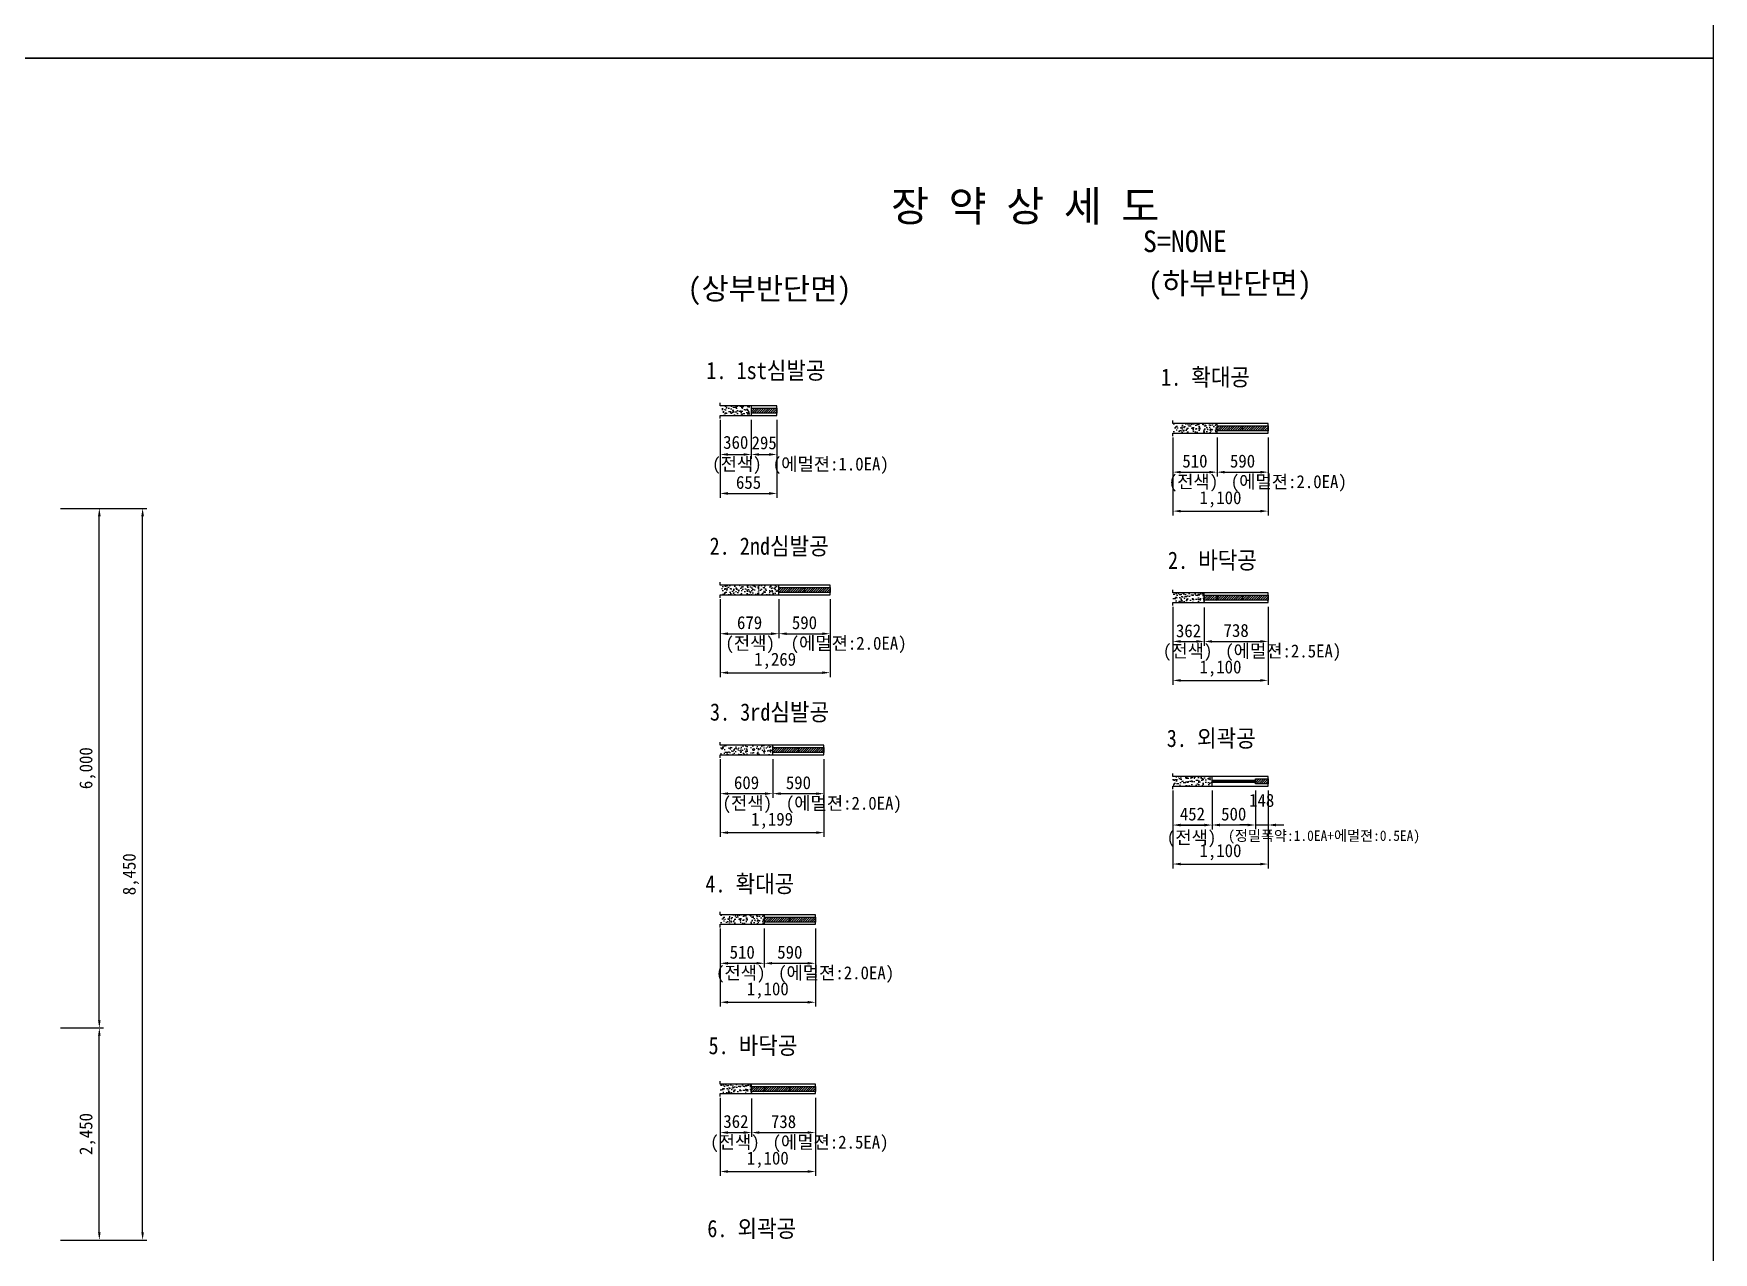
# Model space of a CAD drawing. Header units: millimetres. Extents: x -57518 to 189430, y -17322 to 123318.
# Drawn here: x 170027 to 189430, y -5316 to 8760 of the extents above; entities that cross this region are included whole.
import ezdxf
from ezdxf.enums import TextEntityAlignment as Align

# ---------------------------------------------------------------- set-up
doc = ezdxf.new("R2010")
doc.units = ezdxf.units.MM
doc.header["$LTSCALE"] = 500
doc.header["$PDMODE"] = 1
for name, color, linetype in [('CS-BLST', 4, 'Continuous'), ('CS-BLST-PATT', 1, 'Continuous'), ('CS-BLST-TEX3', 3, 'Continuous'), ('CS-DIMS', 1, 'Continuous'), ('CS-EXCV', 3, 'E-DIGLN01'), ('CS-SYMB', 2, 'Continuous'), ('CS-TABL', 3, 'Continuous'), ('CS-TEX1', 6, 'Continuous'), ('CS-TEX2', 6, 'Continuous'), ('CS-TEX3', 6, 'Continuous'), ('CS-TEXT', 3, 'Continuous'), ('CX-PAPR', 2, 'Continuous')]:
    doc.layers.add(name, color=color, linetype=linetype)
doc.styles.add('굴림체', font='')
doc.styles.get('굴림체').set_extended_font_data('GulimChe')
doc.linetypes.add('E-DIGLN01', pattern='A,0.9,-0.2,[19,kscals.shx,S=0.1,R=180,X=0,Y=0],0.9', length=2)
doc.dimstyles.new('DIM01-50', dxfattribs={"dimscale": 50, "dimtxt": 3, "dimasz": 1.8, "dimexe": 1, "dimexo": 1, "dimgap": 1, "dimtad": 1, "dimdec": 0, "dimzin": 9, "dimdsep": 46, "dimlunit": 6, "dimtxsty": '굴림체', "dimcen": 2.5, "dimclrt": 3, "dimadec": 4, "dimazin": 0, "dimtfac": 1, "dimtdec": 0, "dimtmove": 2, "dimatfit": 3, "dimfxl": 1, "dimtolj": 1, "dimtzin": 0, "dimarcsym": 0})
pattern_1 = [(50, (-237952.67, 442182.754), (91.0923345, -7.969543), [9.525, -104.775]), (355, (-237952.67, 442182.75), (-17.621413, 95.528321), [7.62, -83.82]), (100.451, (-237945.08, 442182.09), (73.471251, 87.558344), [8.095, -89.045]), (46.1842, (-237952.67, 442208.15), (135.53952, -21.021164), [14.2875, -157.1625]), (96.6356, (-237941.38, 442206.4), (118.702117, 123.712778), [12.1425, -133.5675]), (351.184, (-237952.67, 442208.15), (118.702303, 123.71256), [11.43, -125.73]), (21, (-237939.97, 442201.804), (75.80744, -51.132759), [9.525, -104.775]), (326, (-237939.97, 442201.8), (30.901014, 92.093983), [7.62, -83.82]), (71.4514, (-237933.66, 442197.54), (106.708245, 40.961429), [8.095, -89.045]), (37.5, (-237952.673, 442182.754), (1.5443016, 42.2775194), [0, -82.804, 0, -85.09, 0, -84.1375]), (7.5, (-237952.673, 442182.754), (33.4098313, 50.0902874), [0, -48.514, 0, -80.899, 0, -32.0675]), (327.5, (-237980.994, 442182.754), (67.7952976, -2.864372), [0, -31.75, 0, -99.06, 0, -131.445]), (317.5, (-237993.694, 442182.754), (74.0645907, 12.7132455), [0, -41.275, 0, -65.786, 0, -93.345])]
pattern_2 = [(50, (-232723.815, 447854.756), (91.0923345, -7.969543), [9.525, -104.775]), (355, (-232723.815, 447854.76), (-17.621413, 95.528321), [7.62, -83.82]), (100.451, (-232716.22, 447854.09), (73.471251, 87.558344), [8.095, -89.045]), (46.1842, (-232723.82, 447880.16), (135.53952, -21.021164), [14.2875, -157.1625]), (96.6356, (-232712.52, 447878.4), (118.702117, 123.712778), [12.1425, -133.5675]), (351.184, (-232723.82, 447880.16), (118.702303, 123.71256), [11.43, -125.73]), (21, (-232711.115, 447873.806), (75.80744, -51.132759), [9.525, -104.775]), (326, (-232711.115, 447873.81), (30.901014, 92.093983), [7.62, -83.82]), (71.4514, (-232704.8, 447869.545), (106.708245, 40.961429), [8.095, -89.045]), (37.5, (-232723.815, 447854.756), (1.5443016, 42.2775194), [0, -82.804, 0, -85.09, 0, -84.1375]), (7.5, (-232723.815, 447854.756), (33.4098313, 50.0902874), [0, -48.514, 0, -80.899, 0, -32.0675]), (327.5, (-232752.136, 447854.756), (67.7952976, -2.864372), [0, -31.75, 0, -99.06, 0, -131.445]), (317.5, (-232764.836, 447854.756), (74.0645907, 12.7132455), [0, -41.275, 0, -65.786, 0, -93.345])]

# ---------------------------------------------------------------- blocks, each defined once
blk = doc.blocks.new('*D109')
at = {"layer": 'CS-DIMS', "color": 0, "lineweight": -2, "ltscale": 30, "transparency": 16777216}
for p, q in [((177957, 382), (177957, -518)), ((179156, 382), (179156, -518)), ((178047, -468), (179066, -468))]:
    blk.add_line(p, q, dxfattribs=at)
at = {"layer": 'CS-DIMS', "color": 0, "ltscale": 30, "transparency": 16777216}
for points in [[(178047, -453), (178047, -483), (177957, -468)], [(179066, -453), (179066, -483), (179156, -468)]]:
    blk.add_solid(points, dxfattribs=at)
at = {"layer": 'Defpoints', "color": 0, "ltscale": 30, "transparency": 16777216}
for p in [(177957, 432), (179156, 432), (179156, -468)]:
    blk.add_point(p, dxfattribs=at)
at = {"layer": 'CS-DIMS', "color": 3, "ltscale": 30, "transparency": 16777216, "insert": (178557, -332), "char_height": 150, "attachment_point": 5, "style": '굴림체'}
blk.add_mtext('\\A1;1,199', dxfattribs=at)
blk = doc.blocks.new('*D110')
at = {"layer": 'CS-DIMS', "color": 0, "lineweight": -2, "ltscale": 30, "transparency": 16777216}
for p, q in [((177957, 382), (177957, -68)), ((178566, 382), (178566, -68)), ((178047, -18), (178476, -18))]:
    blk.add_line(p, q, dxfattribs=at)
at = {"layer": 'CS-DIMS', "color": 0, "ltscale": 30, "transparency": 16777216}
for points in [[(178047, -3), (178047, -33), (177957, -18)], [(178476, -3), (178476, -33), (178566, -18)]]:
    blk.add_solid(points, dxfattribs=at)
at = {"layer": 'Defpoints', "color": 0, "ltscale": 30, "transparency": 16777216}
for p in [(177957, 432), (178566, 432), (178566, -18)]:
    blk.add_point(p, dxfattribs=at)
at = {"layer": 'CS-DIMS', "color": 3, "ltscale": 30, "transparency": 16777216, "insert": (178262, 108), "char_height": 150, "attachment_point": 5, "style": '굴림체'}
blk.add_mtext('\\A1;609', dxfattribs=at)
blk = doc.blocks.new('*D111')
at = {"layer": 'CS-DIMS', "color": 0, "lineweight": -2, "ltscale": 30, "transparency": 16777216}
for p, q in [((178566, 382), (178566, -68)), ((179156, 382), (179156, -68)), ((178656, -18), (179066, -18))]:
    blk.add_line(p, q, dxfattribs=at)
at = {"layer": 'CS-DIMS', "color": 0, "ltscale": 30, "transparency": 16777216}
for points in [[(178656, -3), (178656, -33), (178566, -18)], [(179066, -3), (179066, -33), (179156, -18)]]:
    blk.add_solid(points, dxfattribs=at)
at = {"layer": 'Defpoints', "color": 0, "ltscale": 30, "transparency": 16777216}
for p in [(178566, 432), (179156, 432), (179156, -18)]:
    blk.add_point(p, dxfattribs=at)
at = {"layer": 'CS-DIMS', "color": 3, "ltscale": 30, "transparency": 16777216, "insert": (178861, 108), "char_height": 150, "attachment_point": 5, "style": '굴림체'}
blk.add_mtext('\\A1;590', dxfattribs=at)
blk = doc.blocks.new('뉴마이트')
at = {"layer": 'CS-BLST-PATT'}
h = blk.add_hatch(dxfattribs=at)
h.set_pattern_fill('ANSI31', color=256, scale=5.824581, style=0)
h.set_pattern_definition([(45, (-765876.779, 225267.89), (-13.0765565, 13.0765565), [])])
h.paths.add_polyline_path([(0, 29), (0, -29), (295, -29), (295, 29)])
at = {"layer": 'CS-TABL'}
blk.add_lwpolyline([(0, 29), (295, 29), (295, -29), (0, -29)], close=True, dxfattribs=at)
blk = doc.blocks.new('*D117')
at = {"layer": 'CS-DIMS', "color": 0, "lineweight": -2, "ltscale": 30, "transparency": 16777216}
for p, q in [((177957, -3532), (177957, -4432)), ((179057, -3532), (179057, -4432)), ((178047, -4382), (178967, -4382))]:
    blk.add_line(p, q, dxfattribs=at)
at = {"layer": 'CS-DIMS', "color": 0, "ltscale": 30, "transparency": 16777216}
for points in [[(178047, -4367), (178047, -4397), (177957, -4382)], [(178967, -4367), (178967, -4397), (179057, -4382)]]:
    blk.add_solid(points, dxfattribs=at)
at = {"layer": 'Defpoints', "color": 0, "ltscale": 30, "transparency": 16777216}
for p in [(177957, -3482), (179057, -3482), (179057, -4382)]:
    blk.add_point(p, dxfattribs=at)
at = {"layer": 'CS-DIMS', "color": 3, "ltscale": 30, "transparency": 16777216, "insert": (178507, -4246), "char_height": 150, "attachment_point": 5, "style": '굴림체'}
blk.add_mtext('\\A1;1,100', dxfattribs=at)
blk = doc.blocks.new('*D118')
at = {"layer": 'CS-DIMS', "color": 0, "lineweight": -2, "ltscale": 30, "transparency": 16777216}
for p, q in [((177957, -3532), (177957, -3982)), ((178320, -3539), (178320, -3982)), ((178047, -3932), (178230, -3932))]:
    blk.add_line(p, q, dxfattribs=at)
at = {"layer": 'CS-DIMS', "color": 0, "ltscale": 30, "transparency": 16777216}
for points in [[(178047, -3917), (178047, -3947), (177957, -3932)], [(178230, -3917), (178230, -3947), (178320, -3932)]]:
    blk.add_solid(points, dxfattribs=at)
at = {"layer": 'Defpoints', "color": 0, "ltscale": 30, "transparency": 16777216}
for p in [(177957, -3482), (178320, -3489), (178320, -3932)]:
    blk.add_point(p, dxfattribs=at)
at = {"layer": 'CS-DIMS', "color": 3, "ltscale": 30, "transparency": 16777216, "insert": (178139, -3805), "char_height": 150, "attachment_point": 5, "style": '굴림체'}
blk.add_mtext('\\A1;362', dxfattribs=at)
blk = doc.blocks.new('*D119')
at = {"layer": 'CS-DIMS', "color": 0, "lineweight": -2, "ltscale": 30, "transparency": 16777216}
for p, q in [((178320, -3539), (178320, -3982)), ((179057, -3532), (179057, -3982)), ((178410, -3932), (178967, -3932))]:
    blk.add_line(p, q, dxfattribs=at)
at = {"layer": 'CS-DIMS', "color": 0, "ltscale": 30, "transparency": 16777216}
for points in [[(178410, -3917), (178410, -3947), (178320, -3932)], [(178967, -3917), (178967, -3947), (179057, -3932)]]:
    blk.add_solid(points, dxfattribs=at)
at = {"layer": 'Defpoints', "color": 0, "ltscale": 30, "transparency": 16777216}
for p in [(178320, -3489), (179057, -3482), (179057, -3932)]:
    blk.add_point(p, dxfattribs=at)
at = {"layer": 'CS-DIMS', "color": 3, "ltscale": 30, "transparency": 16777216, "insert": (178689, -3806), "char_height": 150, "attachment_point": 5, "style": '굴림체'}
blk.add_mtext('\\A1;738', dxfattribs=at)
blk = doc.blocks.new('*D120')
at = {"layer": 'CS-DIMS', "color": 0, "lineweight": -2, "ltscale": 30, "transparency": 16777216}
for p, q in [((177957, 4299), (177957, 3849)), ((178317, 4299), (178317, 3849)), ((178047, 3899), (178227, 3899))]:
    blk.add_line(p, q, dxfattribs=at)
at = {"layer": 'CS-DIMS', "color": 0, "ltscale": 30, "transparency": 16777216}
for points in [[(178047, 3914), (178047, 3884), (177957, 3899)], [(178227, 3914), (178227, 3884), (178317, 3899)]]:
    blk.add_solid(points, dxfattribs=at)
at = {"layer": 'Defpoints', "color": 0, "ltscale": 30, "transparency": 16777216}
for p in [(177957, 4349), (178317, 4349), (178317, 3899)]:
    blk.add_point(p, dxfattribs=at)
at = {"layer": 'CS-DIMS', "color": 3, "ltscale": 30, "transparency": 16777216, "insert": (178137, 4038), "char_height": 150, "attachment_point": 5, "style": '굴림체'}
blk.add_mtext('\\A1;360', dxfattribs=at)
blk = doc.blocks.new('*D121')
at = {"layer": 'CS-DIMS', "color": 0, "lineweight": -2, "ltscale": 30, "transparency": 16777216}
for p, q in [((178317, 4299), (178317, 3849)), ((178612, 4299), (178612, 3849)), ((178407, 3899), (178522, 3899))]:
    blk.add_line(p, q, dxfattribs=at)
at = {"layer": 'CS-DIMS', "color": 0, "ltscale": 30, "transparency": 16777216}
for points in [[(178407, 3914), (178407, 3884), (178317, 3899)], [(178522, 3914), (178522, 3884), (178612, 3899)]]:
    blk.add_solid(points, dxfattribs=at)
at = {"layer": 'Defpoints', "color": 0, "ltscale": 30, "transparency": 16777216}
for p in [(178317, 4349), (178612, 4349), (178612, 3899)]:
    blk.add_point(p, dxfattribs=at)
at = {"layer": 'CS-DIMS', "color": 3, "ltscale": 30, "transparency": 16777216, "insert": (178465, 4033), "char_height": 150, "attachment_point": 5, "style": '굴림체'}
blk.add_mtext('\\A1;295', dxfattribs=at)
blk = doc.blocks.new('*D122')
at = {"layer": 'CS-DIMS', "color": 0, "lineweight": -2, "ltscale": 30, "transparency": 16777216}
for p, q in [((177957, 2229), (177957, 1329)), ((179226, 2229), (179226, 1329)), ((178047, 1379), (179136, 1379))]:
    blk.add_line(p, q, dxfattribs=at)
at = {"layer": 'CS-DIMS', "color": 0, "ltscale": 30, "transparency": 16777216}
for points in [[(178047, 1394), (178047, 1364), (177957, 1379)], [(179136, 1394), (179136, 1364), (179226, 1379)]]:
    blk.add_solid(points, dxfattribs=at)
at = {"layer": 'Defpoints', "color": 0, "ltscale": 30, "transparency": 16777216}
for p in [(177957, 2279), (179226, 2279), (179226, 1379)]:
    blk.add_point(p, dxfattribs=at)
at = {"layer": 'CS-DIMS', "color": 3, "ltscale": 30, "transparency": 16777216, "insert": (178592, 1515), "char_height": 150, "attachment_point": 5, "style": '굴림체'}
blk.add_mtext('\\A1;1,269', dxfattribs=at)
blk = doc.blocks.new('*D123')
at = {"layer": 'CS-DIMS', "color": 0, "lineweight": -2, "ltscale": 30, "transparency": 16777216}
for p, q in [((177957, 2229), (177957, 1779)), ((178636, 2229), (178636, 1779)), ((178047, 1829), (178546, 1829))]:
    blk.add_line(p, q, dxfattribs=at)
at = {"layer": 'CS-DIMS', "color": 0, "ltscale": 30, "transparency": 16777216}
for points in [[(178047, 1844), (178047, 1814), (177957, 1829)], [(178546, 1844), (178546, 1814), (178636, 1829)]]:
    blk.add_solid(points, dxfattribs=at)
at = {"layer": 'Defpoints', "color": 0, "ltscale": 30, "transparency": 16777216}
for p in [(177957, 2279), (178636, 2279), (178636, 1829)]:
    blk.add_point(p, dxfattribs=at)
at = {"layer": 'CS-DIMS', "color": 3, "ltscale": 30, "transparency": 16777216, "insert": (178297, 1956), "char_height": 150, "attachment_point": 5, "style": '굴림체'}
blk.add_mtext('\\A1;679', dxfattribs=at)
blk = doc.blocks.new('*D124')
at = {"layer": 'CS-DIMS', "color": 0, "lineweight": -2, "ltscale": 30, "transparency": 16777216}
for p, q in [((178636, 2229), (178636, 1779)), ((179226, 2229), (179226, 1779)), ((178726, 1829), (179136, 1829))]:
    blk.add_line(p, q, dxfattribs=at)
at = {"layer": 'CS-DIMS', "color": 0, "ltscale": 30, "transparency": 16777216}
for points in [[(178726, 1844), (178726, 1814), (178636, 1829)], [(179136, 1844), (179136, 1814), (179226, 1829)]]:
    blk.add_solid(points, dxfattribs=at)
at = {"layer": 'Defpoints', "color": 0, "ltscale": 30, "transparency": 16777216}
for p in [(178636, 2279), (179226, 2279), (179226, 1829)]:
    blk.add_point(p, dxfattribs=at)
at = {"layer": 'CS-DIMS', "color": 3, "ltscale": 30, "transparency": 16777216, "insert": (178931, 1956), "char_height": 150, "attachment_point": 5, "style": '굴림체'}
blk.add_mtext('\\A1;590', dxfattribs=at)
blk = doc.blocks.new('*D125')
at = {"layer": 'CS-DIMS', "color": 0, "lineweight": -2, "ltscale": 30, "transparency": 16777216}
for p, q in [((177957, -1577), (177957, -2477)), ((179057, -1577), (179057, -2477)), ((178047, -2427), (178967, -2427))]:
    blk.add_line(p, q, dxfattribs=at)
at = {"layer": 'CS-DIMS', "color": 0, "ltscale": 30, "transparency": 16777216}
for points in [[(178047, -2412), (178047, -2442), (177957, -2427)], [(178967, -2412), (178967, -2442), (179057, -2427)]]:
    blk.add_solid(points, dxfattribs=at)
at = {"layer": 'Defpoints', "color": 0, "ltscale": 30, "transparency": 16777216}
for p in [(177957, -1527), (179057, -1527), (179057, -2427)]:
    blk.add_point(p, dxfattribs=at)
at = {"layer": 'CS-DIMS', "color": 3, "ltscale": 30, "transparency": 16777216, "insert": (178507, -2291), "char_height": 150, "attachment_point": 5, "style": '굴림체'}
blk.add_mtext('\\A1;1,100', dxfattribs=at)
blk = doc.blocks.new('*D126')
at = {"layer": 'CS-DIMS', "color": 0, "lineweight": -2, "ltscale": 30, "transparency": 16777216}
for p, q in [((177957, -1577), (177957, -2027)), ((178467, -1577), (178467, -2027)), ((178047, -1977), (178377, -1977))]:
    blk.add_line(p, q, dxfattribs=at)
at = {"layer": 'CS-DIMS', "color": 0, "ltscale": 30, "transparency": 16777216}
for points in [[(178047, -1962), (178047, -1992), (177957, -1977)], [(178377, -1962), (178377, -1992), (178467, -1977)]]:
    blk.add_solid(points, dxfattribs=at)
at = {"layer": 'Defpoints', "color": 0, "ltscale": 30, "transparency": 16777216}
for p in [(177957, -1527), (178467, -1527), (178467, -1977)]:
    blk.add_point(p, dxfattribs=at)
at = {"layer": 'CS-DIMS', "color": 3, "ltscale": 30, "transparency": 16777216, "insert": (178212, -1850), "char_height": 150, "attachment_point": 5, "style": '굴림체'}
blk.add_mtext('\\A1;510', dxfattribs=at)
blk = doc.blocks.new('*D127')
at = {"layer": 'CS-DIMS', "color": 0, "lineweight": -2, "ltscale": 30, "transparency": 16777216}
for p, q in [((178467, -1577), (178467, -2027)), ((179057, -1577), (179057, -2027)), ((178557, -1977), (178967, -1977))]:
    blk.add_line(p, q, dxfattribs=at)
at = {"layer": 'CS-DIMS', "color": 0, "ltscale": 30, "transparency": 16777216}
for points in [[(178557, -1962), (178557, -1992), (178467, -1977)], [(178967, -1962), (178967, -1992), (179057, -1977)]]:
    blk.add_solid(points, dxfattribs=at)
at = {"layer": 'Defpoints', "color": 0, "ltscale": 30, "transparency": 16777216}
for p in [(178467, -1527), (179057, -1527), (179057, -1977)]:
    blk.add_point(p, dxfattribs=at)
at = {"layer": 'CS-DIMS', "color": 3, "ltscale": 30, "transparency": 16777216, "insert": (178762, -1850), "char_height": 150, "attachment_point": 5, "style": '굴림체'}
blk.add_mtext('\\A1;590', dxfattribs=at)
blk = doc.blocks.new('*D128')
at = {"layer": 'CS-DIMS', "color": 0, "lineweight": -2, "ltscale": 30, "transparency": 16777216}
for p, q in [((183186, 4095), (183186, 3195)), ((184286, 4095), (184286, 3195)), ((183276, 3245), (184196, 3245))]:
    blk.add_line(p, q, dxfattribs=at)
at = {"layer": 'CS-DIMS', "color": 0, "ltscale": 30, "transparency": 16777216}
for points in [[(183276, 3260), (183276, 3230), (183186, 3245)], [(184196, 3260), (184196, 3230), (184286, 3245)]]:
    blk.add_solid(points, dxfattribs=at)
at = {"layer": 'Defpoints', "color": 0, "ltscale": 30, "transparency": 16777216}
for p in [(183186, 4145), (184286, 4145), (184286, 3245)]:
    blk.add_point(p, dxfattribs=at)
at = {"layer": 'CS-DIMS', "color": 3, "ltscale": 30, "transparency": 16777216, "insert": (183736, 3381), "char_height": 150, "attachment_point": 5, "style": '굴림체'}
blk.add_mtext('\\A1;1,100', dxfattribs=at)
blk = doc.blocks.new('*D129')
at = {"layer": 'CS-DIMS', "color": 0, "lineweight": -2, "ltscale": 30, "transparency": 16777216}
for p, q in [((183186, 4095), (183186, 3645)), ((183696, 4095), (183696, 3645)), ((183276, 3695), (183606, 3695))]:
    blk.add_line(p, q, dxfattribs=at)
at = {"layer": 'CS-DIMS', "color": 0, "ltscale": 30, "transparency": 16777216}
for points in [[(183276, 3710), (183276, 3680), (183186, 3695)], [(183606, 3710), (183606, 3680), (183696, 3695)]]:
    blk.add_solid(points, dxfattribs=at)
at = {"layer": 'Defpoints', "color": 0, "ltscale": 30, "transparency": 16777216}
for p in [(183186, 4145), (183696, 4145), (183696, 3695)]:
    blk.add_point(p, dxfattribs=at)
at = {"layer": 'CS-DIMS', "color": 3, "ltscale": 30, "transparency": 16777216, "insert": (183441, 3822), "char_height": 150, "attachment_point": 5, "style": '굴림체'}
blk.add_mtext('\\A1;510', dxfattribs=at)
blk = doc.blocks.new('*D130')
at = {"layer": 'CS-DIMS', "color": 0, "lineweight": -2, "ltscale": 30, "transparency": 16777216}
for p, q in [((183696, 4095), (183696, 3645)), ((184286, 4095), (184286, 3645)), ((183786, 3695), (184196, 3695))]:
    blk.add_line(p, q, dxfattribs=at)
at = {"layer": 'CS-DIMS', "color": 0, "ltscale": 30, "transparency": 16777216}
for points in [[(183786, 3710), (183786, 3680), (183696, 3695)], [(184196, 3710), (184196, 3680), (184286, 3695)]]:
    blk.add_solid(points, dxfattribs=at)
at = {"layer": 'Defpoints', "color": 0, "ltscale": 30, "transparency": 16777216}
for p in [(183696, 4145), (184286, 4145), (184286, 3695)]:
    blk.add_point(p, dxfattribs=at)
at = {"layer": 'CS-DIMS', "color": 3, "ltscale": 30, "transparency": 16777216, "insert": (183991, 3822), "char_height": 150, "attachment_point": 5, "style": '굴림체'}
blk.add_mtext('\\A1;590', dxfattribs=at)
blk = doc.blocks.new('*D131')
at = {"layer": 'CS-DIMS', "color": 0, "lineweight": -2, "ltscale": 30, "transparency": 16777216}
for p, q in [((183186, 19), (183186, -881)), ((184286, 19), (184286, -881)), ((183276, -831), (184196, -831))]:
    blk.add_line(p, q, dxfattribs=at)
at = {"layer": 'CS-DIMS', "color": 0, "ltscale": 30, "transparency": 16777216}
for points in [[(183276, -816), (183276, -846), (183186, -831)], [(184196, -816), (184196, -846), (184286, -831)]]:
    blk.add_solid(points, dxfattribs=at)
at = {"layer": 'Defpoints', "color": 0, "ltscale": 30, "transparency": 16777216}
for p in [(183186, 69), (184286, 69), (184286, -831)]:
    blk.add_point(p, dxfattribs=at)
at = {"layer": 'CS-DIMS', "color": 3, "ltscale": 30, "transparency": 16777216, "insert": (183736, -695), "char_height": 150, "attachment_point": 5, "style": '굴림체'}
blk.add_mtext('\\A1;1,100', dxfattribs=at)
blk = doc.blocks.new('*D132')
at = {"layer": 'CS-DIMS', "color": 0, "lineweight": -2, "ltscale": 30, "transparency": 16777216}
for p, q in [((183186, 19), (183186, -431)), ((183639, 19), (183639, -431)), ((183276, -381), (183549, -381))]:
    blk.add_line(p, q, dxfattribs=at)
at = {"layer": 'CS-DIMS', "color": 0, "ltscale": 30, "transparency": 16777216}
for points in [[(183276, -366), (183276, -396), (183186, -381)], [(183549, -366), (183549, -396), (183639, -381)]]:
    blk.add_solid(points, dxfattribs=at)
at = {"layer": 'Defpoints', "color": 0, "ltscale": 30, "transparency": 16777216}
for p in [(183186, 69), (183639, 69), (183639, -381)]:
    blk.add_point(p, dxfattribs=at)
at = {"layer": 'CS-DIMS', "color": 3, "ltscale": 30, "transparency": 16777216, "insert": (183412, -254), "char_height": 150, "attachment_point": 5, "style": '굴림체'}
blk.add_mtext('\\A1;452', dxfattribs=at)
blk = doc.blocks.new('*D133')
at = {"layer": 'CS-DIMS', "color": 0, "lineweight": -2, "ltscale": 30, "transparency": 16777216}
for p, q in [((183186, 19), (183186, -430)), ((183639, 19), (183639, -430)), ((183276, -380), (183549, -380))]:
    blk.add_line(p, q, dxfattribs=at)
at = {"layer": 'CS-DIMS', "color": 0, "ltscale": 30, "transparency": 16777216}
for points in [[(183276, -365), (183276, -395), (183186, -380)], [(183549, -365), (183549, -395), (183639, -380)]]:
    blk.add_solid(points, dxfattribs=at)
at = {"layer": 'Defpoints', "color": 0, "ltscale": 30, "transparency": 16777216}
for p in [(183186, 69), (183639, 69), (183639, -380)]:
    blk.add_point(p, dxfattribs=at)
at = {"layer": 'CS-DIMS', "color": 3, "ltscale": 30, "transparency": 16777216, "insert": (183412, -254), "char_height": 150, "attachment_point": 5, "style": '굴림체'}
blk.add_mtext('\\A1;452', dxfattribs=at)
blk = doc.blocks.new('*D134')
at = {"layer": 'CS-DIMS', "color": 0, "lineweight": -2, "ltscale": 30, "transparency": 16777216}
for p, q in [((183639, 19), (183639, -430)), ((184139, 19), (184139, -430)), ((183729, -380), (184049, -380))]:
    blk.add_line(p, q, dxfattribs=at)
at = {"layer": 'CS-DIMS', "color": 0, "ltscale": 30, "transparency": 16777216}
for points in [[(183729, -365), (183729, -395), (183639, -380)], [(184049, -365), (184049, -395), (184139, -380)]]:
    blk.add_solid(points, dxfattribs=at)
at = {"layer": 'Defpoints', "color": 0, "ltscale": 30, "transparency": 16777216}
for p in [(183639, 69), (184139, 69), (184139, -380)]:
    blk.add_point(p, dxfattribs=at)
at = {"layer": 'CS-DIMS', "color": 3, "ltscale": 30, "transparency": 16777216, "insert": (183889, -254), "char_height": 150, "attachment_point": 5, "style": '굴림체'}
blk.add_mtext('\\A1;500', dxfattribs=at)
blk = doc.blocks.new('*D135')
at = {"layer": 'CS-DIMS', "color": 0, "lineweight": -2, "ltscale": 30, "transparency": 16777216}
for p, q in [((184139, 19), (184139, -430)), ((184286, 19), (184286, -430)), ((184049, -380), (183959, -380)), ((184139, -380), (184286, -380)), ((184376, -380), (184466, -380))]:
    blk.add_line(p, q, dxfattribs=at)
at = {"layer": 'CS-DIMS', "color": 0, "ltscale": 30, "transparency": 16777216}
for points in [[(184049, -365), (184049, -395), (184139, -380)], [(184376, -365), (184376, -395), (184286, -380)]]:
    blk.add_solid(points, dxfattribs=at)
at = {"layer": 'Defpoints', "color": 0, "ltscale": 30, "transparency": 16777216}
for p in [(184139, 69), (184286, 69), (184286, -380)]:
    blk.add_point(p, dxfattribs=at)
at = {"layer": 'CS-DIMS', "color": 3, "ltscale": 30, "transparency": 16777216, "insert": (184212, -96), "char_height": 150, "attachment_point": 5, "style": '굴림체'}
blk.add_mtext('\\A1;148', dxfattribs=at)
blk = doc.blocks.new('*D136')
at = {"layer": 'CS-DIMS', "color": 0, "lineweight": -2, "ltscale": 30, "transparency": 16777216}
for p, q in [((183186, 2140), (183186, 1240)), ((184286, 2140), (184286, 1240)), ((183276, 1290), (184196, 1290))]:
    blk.add_line(p, q, dxfattribs=at)
at = {"layer": 'CS-DIMS', "color": 0, "ltscale": 30, "transparency": 16777216}
for points in [[(183276, 1305), (183276, 1275), (183186, 1290)], [(184196, 1305), (184196, 1275), (184286, 1290)]]:
    blk.add_solid(points, dxfattribs=at)
at = {"layer": 'Defpoints', "color": 0, "ltscale": 30, "transparency": 16777216}
for p in [(183186, 2190), (184286, 2190), (184286, 1290)]:
    blk.add_point(p, dxfattribs=at)
at = {"layer": 'CS-DIMS', "color": 3, "ltscale": 30, "transparency": 16777216, "insert": (183736, 1426), "char_height": 150, "attachment_point": 5, "style": '굴림체'}
blk.add_mtext('\\A1;1,100', dxfattribs=at)
blk = doc.blocks.new('*D137')
at = {"layer": 'CS-DIMS', "color": 0, "lineweight": -2, "ltscale": 30, "transparency": 16777216}
for p, q in [((183186, 2140), (183186, 1690)), ((183549, 2133), (183549, 1690)), ((183276, 1740), (183459, 1740))]:
    blk.add_line(p, q, dxfattribs=at)
at = {"layer": 'CS-DIMS', "color": 0, "ltscale": 30, "transparency": 16777216}
for points in [[(183276, 1755), (183276, 1725), (183186, 1740)], [(183459, 1755), (183459, 1725), (183549, 1740)]]:
    blk.add_solid(points, dxfattribs=at)
at = {"layer": 'Defpoints', "color": 0, "ltscale": 30, "transparency": 16777216}
for p in [(183186, 2190), (183549, 2183), (183549, 1740)]:
    blk.add_point(p, dxfattribs=at)
at = {"layer": 'CS-DIMS', "color": 3, "ltscale": 30, "transparency": 16777216, "insert": (183367, 1862), "char_height": 150, "attachment_point": 5, "style": '굴림체'}
blk.add_mtext('\\A1;362', dxfattribs=at)
blk = doc.blocks.new('*D138')
at = {"layer": 'CS-DIMS', "color": 0, "lineweight": -2, "ltscale": 30, "transparency": 16777216}
for p, q in [((184286, 2140), (184286, 1690)), ((183549, 2133), (183549, 1690)), ((183639, 1740), (184196, 1740))]:
    blk.add_line(p, q, dxfattribs=at)
at = {"layer": 'CS-DIMS', "color": 0, "ltscale": 30, "transparency": 16777216}
for points in [[(183639, 1755), (183639, 1725), (183549, 1740)], [(184196, 1755), (184196, 1725), (184286, 1740)]]:
    blk.add_solid(points, dxfattribs=at)
at = {"layer": 'Defpoints', "color": 0, "ltscale": 30, "transparency": 16777216}
for p in [(183549, 2183), (184286, 2190), (184286, 1740)]:
    blk.add_point(p, dxfattribs=at)
at = {"layer": 'CS-DIMS', "color": 3, "ltscale": 30, "transparency": 16777216, "insert": (183917, 1866), "char_height": 150, "attachment_point": 5, "style": '굴림체'}
blk.add_mtext('\\A1;738', dxfattribs=at)
blk = doc.blocks.new('*D139')
at = {"layer": 'CS-DIMS', "color": 0, "lineweight": -2, "ltscale": 30, "transparency": 16777216}
for p, q in [((177957, 4299), (177957, 3399)), ((178612, 4299), (178612, 3399)), ((178047, 3449), (178522, 3449))]:
    blk.add_line(p, q, dxfattribs=at)
at = {"layer": 'CS-DIMS', "color": 0, "ltscale": 30, "transparency": 16777216}
for points in [[(178047, 3464), (178047, 3434), (177957, 3449)], [(178522, 3464), (178522, 3434), (178612, 3449)]]:
    blk.add_solid(points, dxfattribs=at)
at = {"layer": 'Defpoints', "color": 0, "ltscale": 30, "transparency": 16777216}
for p in [(177957, 4349), (178612, 4349), (178612, 3449)]:
    blk.add_point(p, dxfattribs=at)
at = {"layer": 'CS-DIMS', "color": 3, "ltscale": 30, "transparency": 16777216, "insert": (178285, 3576), "char_height": 150, "attachment_point": 5, "style": '굴림체'}
blk.add_mtext('\\A1;655', dxfattribs=at)
blk = doc.blocks.new('*D153')
at = {"layer": 'CS-DIMS', "color": 0, "lineweight": -2, "transparency": 16777216}
for p, q in [((170336, -2724), (170836, -2724)), ((170786, -5084), (170786, -2814)), ((170336, -5174), (170836, -5174))]:
    blk.add_line(p, q, dxfattribs=at)
at = {"layer": 'CS-DIMS', "color": 0, "transparency": 16777216}
for points in [[(170771, -2814), (170801, -2814), (170786, -2724)], [(170771, -5084), (170801, -5084), (170786, -5174)]]:
    blk.add_solid(points, dxfattribs=at)
at = {"layer": 'Defpoints', "color": 0, "transparency": 16777216}
for p in [(170286, -2724), (170786, -2724), (170286, -5174)]:
    blk.add_point(p, dxfattribs=at)
at = {"layer": 'CS-DIMS', "color": 3, "transparency": 16777216, "insert": (170650, -3949), "char_height": 150, "attachment_point": 5, "rotation": 90, "style": '굴림체'}
blk.add_mtext('\\A1;2,450', dxfattribs=at)
blk = doc.blocks.new('*D154')
at = {"layer": 'CS-DIMS', "color": 0, "lineweight": -2, "transparency": 16777216}
for p, q in [((170836, 3276), (171336, 3276)), ((171286, -5084), (171286, 3186)), ((170836, -5174), (171336, -5174))]:
    blk.add_line(p, q, dxfattribs=at)
at = {"layer": 'CS-DIMS', "color": 0, "transparency": 16777216}
for points in [[(171271, 3186), (171301, 3186), (171286, 3276)], [(171271, -5084), (171301, -5084), (171286, -5174)]]:
    blk.add_solid(points, dxfattribs=at)
at = {"layer": 'Defpoints', "color": 0, "transparency": 16777216}
for p in [(170786, 3276), (171286, 3276), (170786, -5174)]:
    blk.add_point(p, dxfattribs=at)
at = {"layer": 'CS-DIMS', "color": 3, "transparency": 16777216, "insert": (171150, -949), "char_height": 150, "attachment_point": 5, "rotation": 90, "style": '굴림체'}
blk.add_mtext('\\A1;8,450', dxfattribs=at)
blk = doc.blocks.new('*D155')
at = {"layer": 'CS-DIMS', "color": 0, "lineweight": -2, "transparency": 16777216}
for p, q in [((170336, 3276), (170836, 3276)), ((170786, -2634), (170786, 3186)), ((170336, -2724), (170836, -2724))]:
    blk.add_line(p, q, dxfattribs=at)
at = {"layer": 'CS-DIMS', "color": 0, "transparency": 16777216}
for points in [[(170771, 3186), (170801, 3186), (170786, 3276)], [(170771, -2634), (170801, -2634), (170786, -2724)]]:
    blk.add_solid(points, dxfattribs=at)
at = {"layer": 'Defpoints', "color": 0, "transparency": 16777216}
for p in [(170286, 3276), (170786, 3276), (170286, -2724)]:
    blk.add_point(p, dxfattribs=at)
at = {"layer": 'CS-DIMS', "color": 3, "transparency": 16777216, "insert": (170650, 276), "char_height": 150, "attachment_point": 5, "rotation": 90, "style": '굴림체'}
blk.add_mtext('\\A1;6,000', dxfattribs=at)

msp = doc.modelspace()

# ---------------------------------------------------------------- hatches: boundary and pattern name
at = {"layer": 'CS-BLST-PATT'}
h = msp.add_hatch(dxfattribs=at)
h.set_pattern_fill('AR-CONC', color=256, scale=0.5, style=0)
h.set_pattern_definition([(50, (-237952.67, 442320.11), (91.0923345, -7.969543), [9.525, -104.775]), (355, (-237952.67, 442320.11), (-17.621413, 95.528321), [7.62, -83.82]), (100.451, (-237945.08, 442319.45), (73.471251, 87.558344), [8.095, -89.045]), (46.1842, (-237952.67, 442345.51), (135.53952, -21.021164), [14.2875, -157.1625]), (96.6356, (-237941.38, 442343.76), (118.702117, 123.712778), [12.1425, -133.5675]), (351.184, (-237952.67, 442345.51), (118.702303, 123.71256), [11.43, -125.73]), (21, (-237939.97, 442339.16), (75.80744, -51.132759), [9.525, -104.775]), (326, (-237939.97, 442339.16), (30.901014, 92.093983), [7.62, -83.82]), (71.4514, (-237933.66, 442334.9), (106.708245, 40.961429), [8.095, -89.045]), (37.5, (-237952.673, 442320.112), (1.5443016, 42.2775194), [0, -82.804, 0, -85.09, 0, -84.1375]), (7.5, (-237952.673, 442320.11), (33.4098313, 50.0902874), [0, -48.514, 0, -80.899, 0, -32.0675]), (327.5, (-237980.994, 442320.11), (67.7952976, -2.864372), [0, -31.75, 0, -99.06, 0, -131.445]), (317.5, (-237993.694, 442320.11), (74.0645907, 12.7132455), [0, -41.275, 0, -65.786, 0, -93.345])])
h.paths.add_polyline_path([(178317.3, 4459), (177957.3, 4459), (177957.3, 4349), (178317.3, 4349)])
h = msp.add_hatch(dxfattribs=at)
h.set_pattern_fill('AR-CONC', color=256, scale=0.5, style=0)
h.set_pattern_definition(pattern_2)
h.paths.add_polyline_path([(183696.2, 4255), (183186.2, 4255), (183186.2, 4145), (183696.2, 4145)])
h = msp.add_hatch(dxfattribs=at)
h.set_pattern_fill('AR-CONC', color=256, scale=0.5, style=0)
h.set_pattern_definition(pattern_1)
h.paths.add_polyline_path([(178636.3, 2389.3), (177957.3, 2389.3), (177957.3, 2279.3), (178636.3, 2279.3)])
h = msp.add_hatch(dxfattribs=at)
h.set_pattern_fill('AR-CONC', color=256, scale=0.5, style=0)
h.set_pattern_definition(pattern_2)
h.paths.add_polyline_path([(183548.7, 2299.5), (183186.2, 2299.5), (183186.2, 2189.5), (183548.7, 2189.5)])
h = msp.add_hatch(dxfattribs=at)
h.set_pattern_fill('ANSI31', color=256, scale=5.824581, style=0)
h.set_pattern_definition([(45, (-582475.584, 227512.4), (-13.0765565, 13.0765565), [])])
h.paths.add_polyline_path([(183548.7, 2273.6), (183548.7, 2215.4), (183696.2, 2215.4), (183696.2, 2273.6)])
h = msp.add_hatch(dxfattribs=at)
h.set_pattern_fill('AR-CONC', color=256, scale=0.5, style=0)
h.set_pattern_definition(pattern_1)
h.paths.add_polyline_path([(178566.3, 541.7), (177957.3, 541.7), (177957.3, 431.7), (178566.3, 431.7)])
h = msp.add_hatch(dxfattribs=at)
h.set_pattern_fill('AR-CONC', color=256, scale=0.5, style=0)
h.set_pattern_definition(pattern_2)
h.paths.add_polyline_path([(183638.6, 179), (183186.2, 179), (183186.2, 69), (183638.6, 69)])
h = msp.add_hatch(dxfattribs=at)
h.set_pattern_fill('ANSI31', color=256, scale=5.824581, style=0)
h.set_pattern_definition([(45, (-581885.584, 225391.88), (-13.0765565, 13.0765565), [])])
h.paths.add_polyline_path([(184138.7, 153.1), (184138.7, 94.9), (184286.2, 94.9), (184286.2, 153.1)])
h = msp.add_hatch(dxfattribs=at)
h.set_pattern_fill('AR-CONC', color=256, scale=0.5, style=0)
h.set_pattern_definition(pattern_1)
h.paths.add_polyline_path([(178467.3, -1417), (177957.3, -1417), (177957.3, -1527), (178467.3, -1527)])
h = msp.add_hatch(dxfattribs=at)
h.set_pattern_fill('AR-CONC', color=256, scale=0.5, style=0)
h.set_pattern_definition(pattern_1)
h.paths.add_polyline_path([(178319.8, -3372.5), (177957.3, -3372.5), (177957.3, -3482.5), (178319.8, -3482.5)])
h = msp.add_hatch(dxfattribs=at)
h.set_pattern_fill('ANSI31', color=256, scale=5.824581, style=0)
h.set_pattern_definition([(45, (-587704.442, 221840.398), (-13.0765565, 13.0765565), [])])
h.paths.add_polyline_path([(178319.8, -3398.4), (178319.8, -3456.6), (178467.3, -3456.6), (178467.3, -3398.4)])
at = {"layer": 'CS-SYMB'}
h = msp.add_hatch(dxfattribs=at)
h.set_pattern_fill('LINE', color=256, scale=4.6, style=0)
h.set_pattern_definition([(0, (-1842563.846, 833477.503), (0, 14.605), [])])
h.paths.add_polyline_path([(184138.7, 109.4), (184138.7, 138.6), (183638.7, 138.6), (183638.7, 109.4)])

# ---------------------------------------------------------------- linework, layer by layer
at = {"layer": 'CS-BLST', "elevation": 0}
for points in [[(183548.7, 2273.6), (183696.2, 2273.6), (183696.2, 2215.4), (183548.7, 2215.4)], [(184138.7, 153.1), (184286.2, 153.1), (184286.2, 94.9), (184138.7, 94.9)], [(178319.8, -3398.4), (178467.3, -3398.4), (178467.3, -3456.6), (178319.8, -3456.6)]]:
    msp.add_lwpolyline(points, close=True, dxfattribs=at)
at = {"layer": 'CS-EXCV', "elevation": 0}
for points in [[(177957.3, 4314), (177957.3, 4349), (178612.3, 4349), (178612.3, 4459), (177957.3, 4459), (177957.3, 4493.9)], [(183186.2, 4110.1), (183186.2, 4145), (184286.2, 4145), (184286.2, 4255), (183186.2, 4255), (183186.2, 4290)], [(177957.3, 2244.3), (177957.3, 2279.3), (179226.3, 2279.3), (179226.3, 2389.3), (177957.3, 2389.3), (177957.3, 2424.2)], [(183186.2, 2154.6), (183186.2, 2189.5), (184286.2, 2189.5), (184286.2, 2299.5), (183186.2, 2299.5), (183186.2, 2334.5)], [(177957.3, 396.8), (177957.3, 431.7), (179156.3, 431.7), (179156.3, 541.7), (177957.3, 541.7), (177957.3, 576.7)], [(183186.2, 34), (183186.2, 69), (184286.2, 69), (184286.2, 179), (183186.2, 179), (183186.2, 213.9)], [(177957.3, -1561.9), (177957.3, -1527), (179057.3, -1527), (179057.3, -1417), (177957.3, -1417), (177957.3, -1382)], [(177957.3, -3517.4), (177957.3, -3482.5), (179057.3, -3482.5), (179057.3, -3372.5), (177957.3, -3372.5), (177957.3, -3337.5)]]:
    msp.add_lwpolyline(points, dxfattribs=at)
at = {"layer": 'CS-SYMB'}
for p, q in [((178317.3, 4349, 0), (178317.3, 4459, 0)), ((183696.2, 4145, 0), (183696.2, 4255, 0)), ((178636.3, 2279.3, 0), (178636.3, 2389.3, 0)), ((183548.7, 2189.5, 0), (183548.7, 2299.5, 0)), ((178566.3, 431.7, 0), (178566.3, 541.7, 0)), ((183638.6, 69, 0), (183638.6, 179, 0)), ((178467.3, -1527, 0), (178467.3, -1417, 0)), ((178319.8, -3482.5, 0), (178319.8, -3372.5, 0))]:
    msp.add_line(p, q, dxfattribs=at)
at = {"layer": 'CS-SYMB', "elevation": 0}
msp.add_lwpolyline([(183638.7, 138.6), (184138.7, 138.6), (184138.7, 109.4), (183638.7, 109.4)], close=True, dxfattribs=at)
at = {"layer": 'CX-PAPR', "elevation": 0}
for points in [[(149629.7, 8477.8), (189429.7, 8477.8), (189429.7, 34277.8), (149629.7, 34277.8)], [(149629.7, -17322.2), (189429.7, -17322.2), (189429.7, 8477.8), (149629.7, 8477.8)]]:
    msp.add_lwpolyline(points, close=True, dxfattribs=at)

# ---------------------------------------------------------------- block references
at = {"layer": 'CS-BLST'}
for p in [(178317.3, 4404, 0), (183696.2, 4200, 0), (183991.2, 4200, 0), (178636.3, 2334.3, 0), (178931.3, 2334.3, 0), (183696.2, 2244.5, 0), (183991.2, 2244.5, 0), (178566.3, 486.7, 0), (178861.3, 486.7, 0), (178467.3, -1472, 0), (178762.3, -1472, 0), (178467.3, -3427.5, 0), (178762.3, -3427.5, 0)]:
    msp.add_blockref('뉴마이트', p, dxfattribs=at)

# ---------------------------------------------------------------- texts
at = {"layer": 'CS-BLST-TEX3', "style": '굴림체'}
for s, height, p in [('(전색)', 150, (178150.4, 3714.2, 0)), ('(에멀젼:1.0EA)', 150, (179234.8, 3714.2, 0)), ('(전색)', 150, (183423.8, 3510.3, 0)), ('(에멀젼:2.0EA)', 150, (184525.1, 3510.2, 0)), ('(전색)', 150, (178303.4, 1644.5, 0)), ('(에멀젼:2.0EA)', 150, (179440.8, 1644.4, 0)), ('(전색)', 150, (183356.6, 1554.8, 0)), ('(에멀젼:2.5EA)', 150, (184461, 1554.8, 0)), ('(전색)', 150, (178270.4, -203, 0)), ('(에멀젼:2.0EA)', 150, (179385.8, -203.1, 0)), ('(전색)', 150, (183401.8, -598.2, 0)), ('(정밀폭약:1.0EA+에멀젼:0.5EA)', 120, (184933.1, -563.5, 0)), ('(전색)', 150, (178194.9, -2161.7, 0)), ('(에멀젼:2.0EA)', 150, (179296.3, -2161.8, 0)), ('(전색)', 150, (178127.7, -4117.2, 0)), ('(에멀젼:2.5EA)', 150, (179232.1, -4117.2, 0))]:
    msp.add_text(s, height=height, dxfattribs=at).set_placement(p, align=Align.CENTER)
at = {"layer": 'CS-TEX1', "style": '굴림체'}
msp.add_text('장 약 상 세 도', height=350, dxfattribs=at).set_placement((181480.8, 6770.8, 0), align=Align.MIDDLE)
at = {"layer": 'CS-TEX2', "style": '굴림체'}
for s, p in [('(하부반단면)', (183844, 5859.2, 0)), ('(상부반단면)', (178525.9, 5796.7, 0))]:
    msp.add_text(s, height=250, dxfattribs=at).set_placement(p, align=Align.MIDDLE)
at = {"layer": 'CS-TEX3', "style": '굴림체', "width": 0.9}
for s, p in [('1. 1st심발공', (178485.4, 4769.8, 0)), ('1. 확대공', (183563.1, 4693.2, 0)), ('2. 2nd심발공', (178522.7, 2741.2, 0)), ('2. 바닥공', (183643, 2577.5, 0)), ('3. 3rd심발공', (178527, 825.3, 0)), ('3. 외곽공', (183629, 521.2, 0)), ('4. 확대공', (178299.7, -1159.3, 0)), ('5. 바닥공', (178335.8, -3027.2, 0)), ('6. 외곽공', (178321.9, -5140.2, 0))]:
    msp.add_text(s, height=200, dxfattribs=at).set_placement(p, align=Align.CENTER)
at = {"layer": 'CS-TEXT', "style": '굴림체'}
msp.add_text('S=NONE', height=250, dxfattribs=at).set_placement((182840.3, 6236.1, 0))

# ---------------------------------------------------------------- dimensions: what is measured, and where the dimension line sits
at = {"layer": 'CS-DIMS', "ltscale": 30}
for base, p1, p2, picture, middle in [((178317.3, 3899, 0), (177957.3, 4349, 0), (178317.3, 4349, 0), '*D120', (178137.3, 4037.6, 0)), ((178612.3, 3899, 0), (178317.3, 4349, 0), (178612.3, 4349, 0), '*D121', (178464.8, 4032.8, 0)), ((183548.6948, 1739.5105, 0), (183186.1949, 2189.5105, 0), (183548.6948, 2182.8876, 0), '*D137', (183367.4449, 1861.6006, 0)), ((184286.19489, -380.48911, 0), (184138.69488, 68.99028, 0), (184286.19489, 68.99028, 0), '*D135', (184212.44488, -95.74428, 0)), ((178319.83667, -3932.49138, 0), (177957.33671, -3482.49139, 0), (178319.83667, -3489.11429, 0), '*D118', (178138.58669, -3804.80919, 0))]:
    dim = msp.add_linear_dim(base=base, p1=p1, p2=p2, dimstyle='DIM01-50', dxfattribs=at)
    dim.commit()
    dim.dimension.update_dxf_attribs({"geometry": picture, "text_midpoint": middle, "dimtype": 160})
for base, p1, p2, picture, middle in [((178612.3, 3449, 0), (177957.3, 4349, 0), (178612.3, 4349, 0), '*D139', (178284.8, 3575.7, 0)), ((184286.2, 3245, 0), (183186.2, 4145, 0), (184286.2, 4145, 0), '*D128', (183736.2, 3381.2, 0)), ((183696.2, 3695, 0), (183186.2, 4145, 0), (183696.2, 4145, 0), '*D129', (183441.2, 3822, 0)), ((184286.2, 3695, 0), (183696.2, 4145, 0), (184286.2, 4145, 0), '*D130', (183991.2, 3821.7, 0)), ((179226.3, 1379.3, 0), (177957.3, 2279.3, 0), (179226.3, 2279.3, 0), '*D122', (178591.8, 1515.5, 0)), ((178636.3, 1829.3, 0), (177957.3, 2279.3, 0), (178636.3, 2279.3, 0), '*D123', (178296.8, 1956.2, 0)), ((179226.3, 1829.3, 0), (178636.3, 2279.3, 0), (179226.3, 2279.3, 0), '*D124', (178931.3, 1956, 0)), ((184286.2, 1289.5, 0), (183186.2, 2189.5, 0), (184286.2, 2189.5, 0), '*D136', (183736.2, 1425.7, 0)), ((184286.1949, 1739.5105, 0), (183548.6948, 2182.8876, 0), (184286.1949, 2189.5105, 0), '*D138', (183917.4449, 1866.4055, 0)), ((179156.3, -468.3, 0), (177957.3, 431.7, 0), (179156.3, 431.7, 0), '*D109', (178556.8, -332.1, 0)), ((178566.3, -18.3, 0), (177957.3, 431.7, 0), (178566.3, 431.7, 0), '*D110', (178261.8, 108.4, 0)), ((179156.3, -18.3, 0), (178566.3, 431.7, 0), (179156.3, 431.7, 0), '*D111', (178861.3, 108.4, 0)), ((184286.2, -831, 0), (183186.2, 69, 0), (184286.2, 69, 0), '*D131', (183736.2, -694.8, 0)), ((183638.6, -381, 0), (183186.2, 69, 0), (183638.6, 69, 0), '*D132', (183412.4, -254.1, 0)), ((183638.6, -380.5, 0), (183186.2, 69, 0), (183638.6, 69, 0), '*D133', (183412.4, -253.6, 0)), ((184138.7, -380.5, 0), (183638.6, 69, 0), (184138.7, 69, 0), '*D134', (183888.7, -253.8, 0)), ((179057.3, -2427, 0), (177957.3, -1527, 0), (179057.3, -1527, 0), '*D125', (178507.3, -2290.8, 0)), ((178467.3, -1977, 0), (177957.3, -1527, 0), (178467.3, -1527, 0), '*D126', (178212.3, -1850, 0)), ((179057.3, -1977, 0), (178467.3, -1527, 0), (179057.3, -1527, 0), '*D127', (178762.3, -1850.3, 0)), ((179057.3, -4382.5, 0), (177957.3, -3482.5, 0), (179057.3, -3482.5, 0), '*D117', (178507.3, -4246.3, 0)), ((179057.33671, -3932.49138, 0), (178319.83667, -3489.11429, 0), (179057.33671, -3482.49138, 0), '*D119', (178688.58669, -3805.59644, 0))]:
    dim = msp.add_linear_dim(base=base, p1=p1, p2=p2, dimstyle='DIM01-50', dxfattribs=at)
    dim.commit()
    dim.dimension.update_dxf_attribs({"geometry": picture, "text_midpoint": middle})
at = {"layer": 'CS-DIMS'}
for base, p1, p2, picture, middle in [((170786.1, 3276.2, 0), (170286.1, -2723.8, 0), (170286.1, 3276.2, 0), '*D155', (170650, 276.2, 0)), ((171286.1, 3276.2, 0), (170786.1, -5173.8, 0), (170786.1, 3276.2, 0), '*D154', (171149.9, -948.8, 0)), ((170786.1, -2723.8, 0), (170286.1, -5173.8, 0), (170286.1, -2723.8, 0), '*D153', (170649.9, -3948.8, 0))]:
    dim = msp.add_linear_dim(base=base, p1=p1, p2=p2, angle=90, dimstyle='DIM01-50', dxfattribs=at)
    dim.commit()
    dim.dimension.update_dxf_attribs({"geometry": picture, "text_midpoint": middle})

doc.saveas('drawing.dxf')
